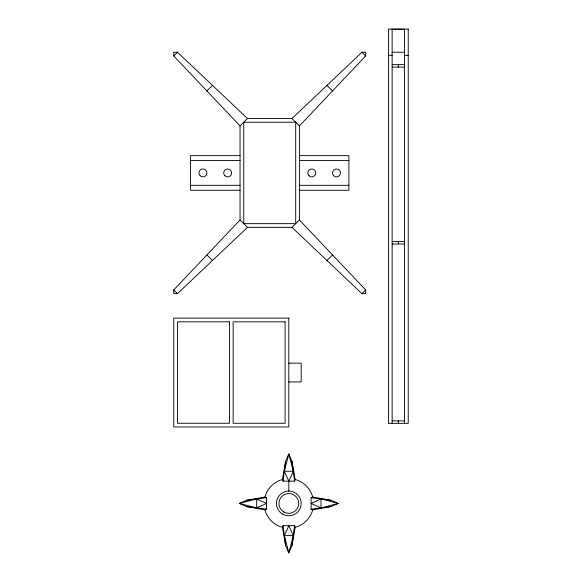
<?xml version="1.0" encoding="UTF-8"?>
<svg xmlns="http://www.w3.org/2000/svg" width="582" height="582" viewBox="0 0 582 582"><rect width="100%" height="100%" fill="white"/><g stroke="black" fill="none" stroke-linecap="round" stroke-linejoin="round"><path stroke-width="0.87" d="M283.078 481.154L285.609 461.366L288.81 453.945L292.011 461.366L295.212 479.524L294.55 481.154L283.078 481.154L282.408 479.524L285.609 461.366M292.011 545.48L294.55 525.692L283.078 525.692L282.408 527.321L285.609 545.48L288.81 552.9L292.011 545.48L295.212 527.321L294.55 525.692M288.81 481.154L284.343 471.26L288.81 453.945L293.284 471.26L288.81 481.154L288.81 491.048M293.284 535.586L288.81 552.9L284.343 535.586L288.81 525.692L293.284 535.586L284.343 535.586M299.41 125.938L365.671 55.959L365.671 52.249L361.96 52.249L291.989 118.517L247.459 118.517L177.488 52.249L173.771 52.249L173.771 55.959L240.039 125.938L240.039 219.945L173.771 289.923L173.771 293.634L177.488 293.634L247.459 227.366L291.989 227.366L361.96 293.634L365.671 293.634L365.671 289.923L299.41 219.945L299.41 125.938L291.989 118.517M173.771 55.959L177.488 52.249M206.908 90.952L212.474 85.387M240.039 125.938L247.459 118.517M291.989 227.366L299.41 219.945M326.975 260.496L332.54 254.931M361.96 293.634L365.671 289.923M256.647 507.89L266.549 503.423L256.647 498.956L239.333 503.423L246.753 506.624L264.919 509.825L266.549 509.155L266.549 497.683L264.919 497.021L246.753 500.222L239.333 503.423L256.647 507.89L256.647 498.956M320.973 498.956L311.079 503.423L320.973 507.89L338.295 503.423L330.867 500.222L312.709 497.021L311.079 497.683L311.079 509.155L312.709 509.825L330.867 506.624L338.295 503.423L320.973 498.956L320.973 507.89M246.753 500.222L266.549 497.683M311.079 509.155L330.867 506.624M392.144 29.267L404.512 29.267M392.144 52.249L404.512 52.249M388.434 55.334L392.144 55.334M404.512 55.334L408.229 55.334M392.144 64.624L404.512 64.624M392.144 67.097L404.512 67.097M240.039 155.627L190.561 155.627L190.561 190.256L240.039 190.256M299.41 155.627L348.887 155.627L348.887 190.256L299.41 190.256M190.561 160.574L240.039 160.574M299.41 160.574L348.887 160.574M190.561 185.309L240.039 185.309M299.41 185.309L348.887 185.309M392.144 241.508L404.512 241.508M392.144 243.982L404.512 243.982M288.81 363.146L301.185 363.146L301.185 381.952L288.81 381.952M392.144 420.866L404.512 420.866M284.343 471.26L293.284 471.26M311.079 497.683L330.867 500.222M246.753 506.624L266.549 509.155M361.96 52.249L365.671 55.959M326.975 85.387L332.54 90.952M240.039 219.945L247.459 227.366M206.908 254.931L212.474 260.496M173.771 289.923L177.488 293.634M292.011 461.366L294.55 481.154M283.078 525.692L285.609 545.48M404.512 29.1L404.512 423.347M398.328 64.624L398.328 67.097M398.328 241.508L398.328 243.982M398.328 420.866L398.328 423.347M392.144 29.1L392.144 423.347M312.709 509.825A24.742 24.742 0 0 1 295.212 527.321M282.408 527.321A24.742 24.742 0 0 1 264.919 509.825M264.919 497.021A24.742 24.742 0 0 1 282.408 479.524M295.212 479.524A24.742 24.742 0 0 1 312.709 497.021M408.229 29.1L388.434 29.1L388.434 423.347L408.229 423.347L408.229 29.1M295.7 122.227L243.749 122.227L243.749 223.655L295.7 223.655L295.7 122.227M288.81 318.121L173.771 318.121L173.771 426.977L288.81 426.977L288.81 318.121M229.439 321.831L177.488 321.831L177.488 423.267L229.439 423.267L229.439 321.831M285.1 321.831L233.149 321.831L233.149 423.267L285.1 423.267L285.1 321.831M282.626 514.132A12.367 12.367 0 0 0 301.185 503.423A12.367 12.367 0 0 0 282.626 492.707A12.367 12.367 0 0 0 282.626 514.132M283.863 511.993A9.894 9.894 0 0 0 298.712 503.423A9.894 9.894 0 0 0 283.863 494.853A9.894 9.894 0 0 0 283.863 511.993M200.128 175.742A3.958 3.958 0 0 0 206.748 173.967A3.958 3.958 0 0 0 201.903 169.115A3.958 3.958 0 0 0 200.128 175.742M224.87 175.742A3.958 3.958 0 0 0 231.49 173.967A3.958 3.958 0 0 0 226.645 169.115A3.958 3.958 0 0 0 224.87 175.742M333.719 175.742A3.958 3.958 0 0 0 340.346 173.967A3.958 3.958 0 0 0 335.494 169.115A3.958 3.958 0 0 0 333.719 175.742M308.984 175.742A3.958 3.958 0 0 0 315.604 173.967A3.958 3.958 0 0 0 310.759 169.115A3.958 3.958 0 0 0 308.984 175.742"/></g></svg>
